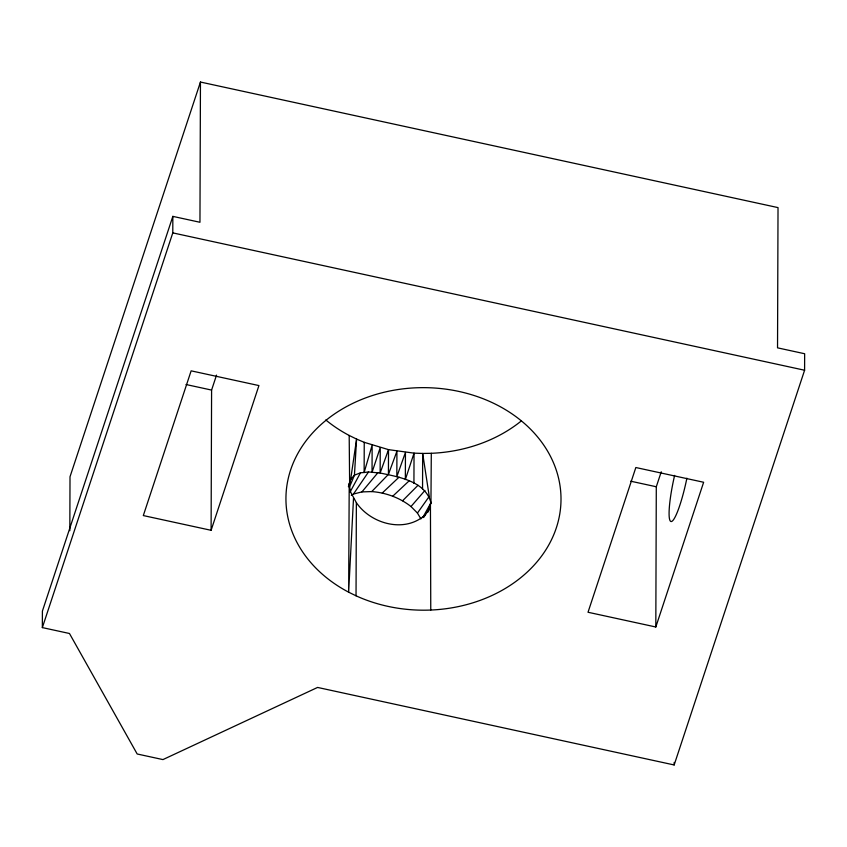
<?xml version="1.0" encoding="UTF-8"?>
<svg xmlns="http://www.w3.org/2000/svg" width="847" height="847" viewBox="0 0 847 847"><rect width="100%" height="100%" fill="white"/><g stroke="black" fill="none" stroke-linecap="round" stroke-linejoin="round"><path stroke-width="1.27" d="M42.35 627.595L42.403 611.1L172.841 216.377L199.956 222.274L200.453 82.043L778.022 207.61L777.535 347.842L804.65 353.739L804.597 370.234L674.159 764.957L317.583 687.436L162.952 759.59L137.182 753.989L69.465 633.492L42.35 627.595L172.788 232.883L172.841 216.377M69.825 530.677L70.015 476.766L200.453 82.043M211.104 530.307L258.928 385.576L191.136 370.838L143.312 515.569L211.104 530.307L211.591 390.075L216.536 375.105M356.036 595.812L348.646 592.18A137.532 111.264 0.2 0 1 358.397 400.811A137.532 111.264 0.2 0 1 561 500.175A137.532 111.264 0.2 0 1 356.036 595.812L356.365 502.673L350.637 492.128L349.208 484.992L350.679 479.307L356.587 439.085L349.186 435.453A137.532 111.264 0.2 0 1 325.82 419.974M349.43 487.216L354.438 475.209L356.587 439.085L364.242 442.325L364.136 472.51L360.494 472.785L354.438 475.209L350.679 479.307L348.636 485.5M351.314 495.262L353.474 494.023L361.913 491.916L371.738 491.578L388.424 474.384L388.508 449.641L364.242 442.325M413.929 483.341L414.035 453.145L388.508 449.641L380.144 473.028L368.509 471.959L364.136 472.51L372.14 445.173L372.045 472.308L380.239 447.618L380.144 473.028C398.81 476.946 425.459 481.223 430.943 502.758L427.703 512.297M422.547 488.835L422.674 453.452L414.035 453.145L405.353 479.55L405.448 452.414L396.83 476.66L396.925 451.239L388.424 474.384M655.811 626.992L703.635 482.261L635.843 467.523L588.019 612.254L655.811 626.992L656.298 486.76L661.242 471.79M674.159 764.957L674.17 762.416M349.208 484.992L348.646 592.18L353.517 498.205M428.095 511.514L430.943 502.758L431.303 453.304A137.532 111.264 0.2 0 0 521.328 420.927M428.233 511.588L430.435 504.029L430.763 610.031M348.392 486.718L350.679 479.307M423.595 517.549L429.217 509.195M350.065 492.065L360.494 472.785M422.748 517.623L430.943 502.758M353.474 494.023L368.509 471.959M420.917 518.925L417.444 513.06L429.26 496.395L422.674 453.452L431.303 453.304M361.913 491.916L378.016 472.562M371.738 491.578C385.914 492.679 399.773 497.718 410.996 506.527L424.898 490.519M402.59 500.757L418.016 485.289M382.262 493.028L399.075 477.136M392.786 496.162L409.186 480.8M424.813 515.262C404.315 533.292 370.87 523.891 356.365 502.673M172.788 232.883L804.597 370.234M186.012 384.517L211.591 390.075M630.719 481.202L656.298 486.76M410.996 506.527L417.444 513.06M349.186 435.453L349.642 483.944M686.896 478.195A42.106 6.321 -77.7 0 1 671.025 521.53A42.106 6.321 -77.7 0 1 674.614 475.4"/></g></svg>
